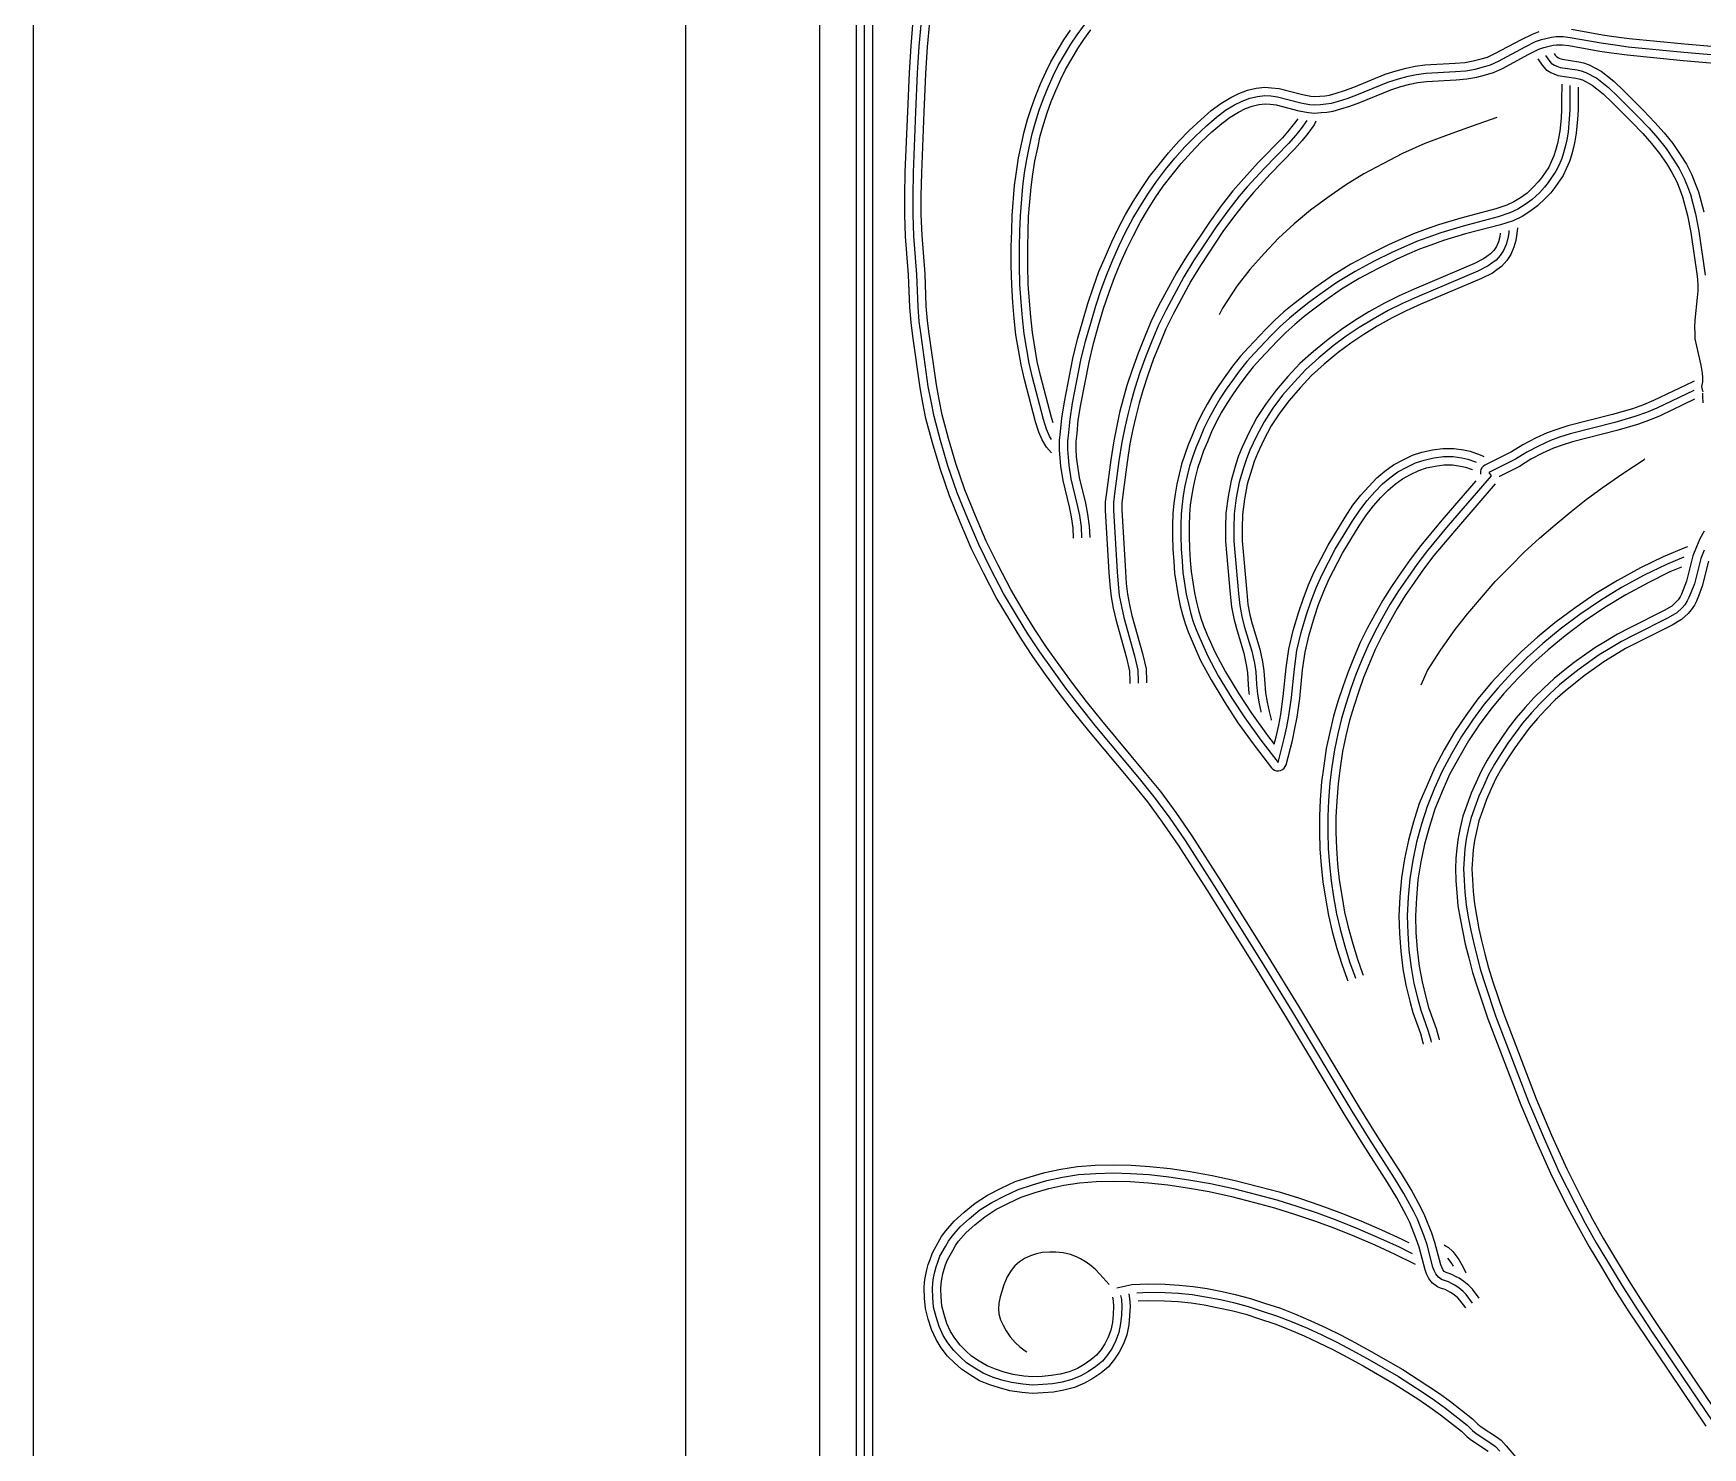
# Model space of a CAD drawing. Header units: millimetres. Extents: x 0 to 915, y 0 to 2130.
# Drawn here: x 0 to 403.2, y 1026.4 to 1368.1 of the extents above; entities that cross this region are included whole.
import ezdxf

# ---------------------------------------------------------------- set-up
doc = ezdxf.new("R2010")
doc.units = ezdxf.units.MM
doc.layers.add('CUT', color=1, linetype='CONTINUOUS')
doc.layers.add('ENGRAVE', color=5, linetype='CONTINUOUS')

msp = doc.modelspace()

# ---------------------------------------------------------------- linework, layer by layer
at = {"layer": 'CUT'}
msp.add_lwpolyline([(0, 2130.15), (915.15, 2130.15), (915.15, 0), (0, 0)], close=True, dxfattribs=at)
at = {"layer": 'ENGRAVE'}
msp.add_lwpolyline([(157.575, 1895.075), (757.575, 1895.075), (757.575, 235.075), (157.575, 235.075)], close=True, dxfattribs=at)
for points in [[(190.006, 1859.98), (725.144, 1859.98), (725.144, 754.361, -0.2196524), (190.006, 754.361)], [(198.806, 1850.55), (716.344, 1850.55), (716.344, 759.828, -0.2149113), (198.806, 759.828)], [(200.806, 1848.55), (714.344, 1848.55), (714.344, 761.122, -0.2138353), (200.806, 761.122)], [(202.806, 1846.55), (712.344, 1846.55), (712.344, 762.419, -0.2127538), (202.806, 762.419)]]:
    msp.add_lwpolyline(points, format="xyb", close=True, dxfattribs=at)
for points in [[(346.043, 1060.157), (344.603, 1062.077), (344.07, 1062.61), (343.189, 1063.315), (342.345, 1063.905), (341.614, 1064.271), (341.026, 1064.607), (339.938, 1064.97), (339.151, 1065.285), (337.991, 1066.113), (337.087, 1067.318), (336.553, 1068.387), (336.175, 1069.393), (334.742, 1074.819), (334.069, 1076.838), (332.487, 1080.794), (331.623, 1082.618), (329.329, 1086.806), (327.129, 1090.507), (321.242, 1099.642), (316.851, 1106.688), (302.306, 1130.998), (294.995, 1142.878), (283.511, 1161.171), (276.62, 1172.015), (272.794, 1177.552), (269.179, 1182.472), (265.658, 1186.798), (254.975, 1199.618), (251.291, 1204.223), (247.805, 1208.734), (244.529, 1213.239), (241.448, 1217.552), (238.567, 1221.976), (236.001, 1226.082), (232.604, 1231.847), (229.521, 1237.806), (226.539, 1243.771), (223.863, 1250.049), (221.294, 1256.42), (219.027, 1263.016), (217.175, 1269.188), (215.623, 1275.086), (214.9, 1278.907), (214.179, 1282.514), (212.44, 1294.993), (212.026, 1298.3), (211.714, 1301.945), (211.408, 1309.784), (210.697, 1319.038), (210.49, 1324.301), (210.49, 1328.935), (210.593, 1334.57), (211.204, 1349.239), (211.612, 1358.616), (212.021, 1365.165), (212.532, 1371.193)], [(347.643, 1061.357), (346.117, 1063.391), (345.406, 1064.103), (344.389, 1064.917), (343.372, 1065.628), (342.558, 1066.035), (341.846, 1066.442), (340.626, 1066.849), (340.117, 1067.052), (339.406, 1067.561), (338.795, 1068.374), (338.389, 1069.188), (338.083, 1070.001), (336.66, 1075.391), (335.948, 1077.527), (334.321, 1081.595), (333.406, 1083.527), (331.067, 1087.798), (328.829, 1091.561), (322.931, 1100.713), (318.558, 1107.73), (304.016, 1132.035), (296.694, 1143.933), (285.202, 1162.239), (278.287, 1173.12), (274.422, 1178.713), (270.761, 1183.696), (267.202, 1188.069), (256.524, 1200.883), (252.863, 1205.459), (249.406, 1209.933), (246.151, 1214.408), (243.1, 1218.679), (240.253, 1223.052), (237.711, 1227.12), (234.355, 1232.815), (231.304, 1238.713), (228.355, 1244.611), (225.711, 1250.815), (223.168, 1257.12), (220.931, 1263.628), (219.1, 1269.73), (217.575, 1275.527), (216.863, 1279.289), (216.151, 1282.849), (214.422, 1295.256), (214.016, 1298.51), (213.711, 1302.069), (213.406, 1309.9), (212.694, 1319.154), (212.49, 1324.34), (212.49, 1328.917), (212.592, 1334.51), (213.202, 1349.154), (213.609, 1358.51), (214.016, 1365.018), (214.524, 1371.018)], [(349.243, 1062.557), (347.632, 1064.705), (346.741, 1065.596), (345.588, 1066.518), (344.398, 1067.351), (343.502, 1067.799), (342.667, 1068.277), (341.314, 1068.728), (341.084, 1068.82), (340.82, 1069.008), (340.504, 1069.43), (340.224, 1069.988), (339.991, 1070.609), (338.577, 1075.963), (337.827, 1078.215), (336.155, 1082.395), (335.188, 1084.436), (332.804, 1088.79), (330.53, 1092.614), (324.62, 1101.784), (320.265, 1108.773), (305.726, 1133.073), (298.392, 1144.989), (286.893, 1163.307), (279.954, 1174.225), (276.051, 1179.874), (272.344, 1184.92), (268.746, 1189.341), (258.073, 1202.148), (254.435, 1206.695), (251.006, 1211.133), (247.774, 1215.577), (244.753, 1219.807), (241.939, 1224.128), (239.42, 1228.158), (236.106, 1233.783), (233.087, 1239.62), (230.171, 1245.452), (227.558, 1251.581), (225.043, 1257.819), (222.835, 1264.241), (221.026, 1270.272), (219.527, 1275.968), (218.826, 1279.671), (218.124, 1283.183), (216.405, 1295.518), (216.005, 1298.719), (215.707, 1302.193), (215.403, 1310.015), (214.691, 1319.27), (214.49, 1324.379), (214.49, 1328.898), (214.591, 1334.45), (215.2, 1349.069), (215.606, 1358.404), (216.01, 1364.871), (216.516, 1370.843)], [(245.961, 1266.783), (244.742, 1268.125), (243.658, 1269.93), (242.848, 1271.782), (242.09, 1274.272), (239.43, 1284.504), (238.597, 1288.044), (237.355, 1295.287), (236.939, 1299.242), (236.632, 1303.138), (236.322, 1307.364), (236.219, 1312.013), (236.219, 1316.536), (236.321, 1320.428), (236.425, 1324.148), (237.043, 1331.363), (237.459, 1334.687), (237.981, 1338.031), (238.704, 1341.333), (239.326, 1344.344), (240.169, 1347.294), (241.104, 1350.203), (242.147, 1353.122), (243.294, 1355.937), (244.545, 1358.753), (245.813, 1361.288), (247.377, 1363.999), (248.941, 1366.605), (250.509, 1368.905)], [(245.942, 1270.011), (245.439, 1270.849), (244.728, 1272.476), (244.016, 1274.815), (241.372, 1284.984), (240.558, 1288.442), (239.338, 1295.561), (238.931, 1299.425), (238.626, 1303.289), (238.321, 1307.459), (238.219, 1312.035), (238.219, 1316.51), (238.321, 1320.374), (238.422, 1324.035), (239.033, 1331.154), (239.439, 1334.408), (239.948, 1337.662), (240.66, 1340.917), (241.27, 1343.866), (242.083, 1346.713), (242.999, 1349.561), (244.016, 1352.408), (245.134, 1355.154), (246.355, 1357.9), (247.575, 1360.34), (249.1, 1362.984), (250.626, 1365.527), (252.151, 1367.764), (253.88, 1370.205)], [(246.335, 1274.063), (245.941, 1275.358), (243.313, 1285.465), (242.519, 1288.84), (241.32, 1295.835), (240.923, 1299.608), (240.62, 1303.441), (240.319, 1307.554), (240.219, 1312.057), (240.219, 1316.483), (240.32, 1320.32), (240.42, 1323.922), (241.022, 1330.944), (241.42, 1334.13), (241.915, 1337.294), (242.616, 1340.5), (243.213, 1343.388), (243.998, 1346.132), (244.893, 1348.918), (245.884, 1351.694), (246.975, 1354.37), (248.164, 1357.046), (249.337, 1359.392), (250.824, 1361.97), (252.311, 1364.448), (253.794, 1366.623), (255.485, 1369.01)], [(251.271, 1246.162), (251.174, 1248.697), (250.79, 1251.286), (250.3, 1253.739), (248.763, 1260.09), (248.236, 1263.571), (248.021, 1265.499), (247.914, 1267.542), (247.914, 1269.728), (248.127, 1271.855), (248.437, 1275.166), (249.063, 1279.129), (251.113, 1289.584), (252.25, 1294.236), (253.482, 1298.653), (254.717, 1302.87), (256.058, 1306.895), (257.409, 1310.634), (258.961, 1314.256), (260.505, 1317.756), (262.057, 1320.963), (263.827, 1324.398), (265.703, 1327.526), (267.665, 1330.624), (269.654, 1333.555), (271.946, 1336.471), (274.221, 1339.264), (276.716, 1342.071), (279.224, 1344.683), (282.033, 1347.285), (284.546, 1349.483), (286.829, 1351.223), (289.228, 1352.64), (291.204, 1353.628), (293.263, 1354.429), (295.348, 1354.892), (297.468, 1355.128), (299.126, 1355.009), (300.93, 1354.784), (306.585, 1353.344), (308.558, 1352.969), (309.519, 1352.889), (310.783, 1352.979), (312.024, 1353.074), (313.139, 1353.246), (314.734, 1353.715), (316.685, 1354.3), (318.937, 1355.181), (326.521, 1358.256), (329.187, 1359.109), (331.635, 1359.748), (333.786, 1360.178), (336.163, 1360.502), (343.436, 1360.912), (345.753, 1361.105), (347.831, 1361.483), (349.762, 1361.966), (351.301, 1362.418), (353.044, 1363.244), (359.446, 1366.699), (362.126, 1367.985), (363.74, 1368.562)], [(253.27, 1246.239), (253.168, 1248.883), (252.761, 1251.628), (252.253, 1254.171), (250.728, 1260.476), (250.219, 1263.832), (250.016, 1265.662), (249.914, 1267.595), (249.914, 1269.628), (250.117, 1271.662), (250.422, 1274.917), (251.033, 1278.781), (253.067, 1289.154), (254.185, 1293.73), (255.406, 1298.103), (256.626, 1302.272), (257.948, 1306.239), (259.27, 1309.9), (260.795, 1313.459), (262.321, 1316.917), (263.846, 1320.069), (265.575, 1323.425), (267.406, 1326.476), (269.338, 1329.527), (271.27, 1332.374), (273.507, 1335.222), (275.744, 1337.967), (278.185, 1340.713), (280.626, 1343.256), (283.372, 1345.798), (285.812, 1347.933), (287.948, 1349.561), (290.185, 1350.883), (292.016, 1351.798), (293.846, 1352.51), (295.677, 1352.917), (297.507, 1353.12), (298.931, 1353.018), (300.558, 1352.815), (306.151, 1351.391), (308.287, 1350.984), (309.507, 1350.883), (310.931, 1350.984), (312.253, 1351.086), (313.575, 1351.289), (315.304, 1351.798), (317.338, 1352.408), (319.677, 1353.323), (327.202, 1356.374), (329.744, 1357.188), (332.083, 1357.798), (334.117, 1358.205), (336.355, 1358.51), (343.575, 1358.917), (346.016, 1359.12), (348.253, 1359.527), (350.287, 1360.035), (352.016, 1360.544), (353.948, 1361.459), (360.355, 1364.917), (362.897, 1366.137), (364.321, 1366.645), (366.761, 1367.256), (367.88, 1367.357), (369.507, 1367.357), (371.236, 1367.154), (378.761, 1365.832), (381.507, 1365.425), (385.27, 1364.917), (398.694, 1363.595), (411.812, 1362.476)], [(371.526, 1369.133), (379.081, 1367.806), (381.788, 1367.405), (385.502, 1366.903), (398.877, 1365.586), (411.958, 1364.471), (423.621, 1363.761), (435.18, 1363.152), (446.526, 1362.848), (457.575, 1362.747), (468.624, 1362.848), (479.97, 1363.152), (491.529, 1363.761), (503.192, 1364.471), (516.273, 1365.586), (529.648, 1366.903), (533.362, 1367.405), (536.069, 1367.806), (543.624, 1369.133)], [(255.268, 1246.315), (255.163, 1249.068), (254.732, 1251.971), (254.206, 1254.602), (252.692, 1260.862), (252.202, 1264.092), (252.01, 1265.825), (251.914, 1267.647), (251.914, 1269.529), (252.108, 1271.469), (252.408, 1274.667), (253.002, 1278.432), (255.02, 1288.724), (256.12, 1293.224), (257.329, 1297.553), (258.535, 1301.675), (259.837, 1305.583), (261.131, 1309.165), (262.629, 1312.661), (264.136, 1316.077), (265.636, 1319.175), (267.323, 1322.452), (269.108, 1325.426), (271.01, 1328.43), (272.886, 1331.193), (275.069, 1333.972), (277.268, 1336.671), (279.655, 1339.356), (282.028, 1341.828), (284.71, 1344.311), (287.078, 1346.384), (289.067, 1347.899), (291.142, 1349.125), (292.827, 1349.968), (294.429, 1350.59), (296.005, 1350.941), (297.547, 1351.112), (298.736, 1351.027), (300.186, 1350.846), (305.717, 1349.438), (308.016, 1349), (309.495, 1348.877), (311.079, 1348.99), (312.482, 1349.098), (314.011, 1349.333), (315.873, 1349.881), (317.991, 1350.516), (320.417, 1351.465), (327.884, 1354.492), (330.302, 1355.266), (332.532, 1355.848), (334.449, 1356.231), (336.546, 1356.517), (343.714, 1356.921), (346.278, 1357.135), (348.675, 1357.571), (350.812, 1358.105), (352.73, 1358.669), (354.852, 1359.674), (361.263, 1363.134), (363.668, 1364.289), (364.901, 1364.729), (367.097, 1365.278), (367.971, 1365.357), (369.39, 1365.357), (370.946, 1365.174), (378.442, 1363.857), (381.227, 1363.445), (385.038, 1362.93), (398.511, 1361.603), (411.667, 1360.481)], [(367.366, 1363.294), (367.647, 1362.872), (367.979, 1362.484), (368.382, 1362.233), (368.704, 1362.104), (369.297, 1361.881), (373.327, 1361.292), (374.441, 1361.044), (375.819, 1360.543), (378.743, 1358.969), (381.802, 1356.565), (384.228, 1354.245), (388.934, 1349.538), (391.726, 1346.643), (393.923, 1344.133), (396.033, 1341.495), (397.822, 1338.863), (399.318, 1336.513), (400.613, 1333.922), (401.47, 1331.888), (402.231, 1329.821), (403.492, 1324.988)], [(363.44, 1361.971), (364.452, 1360.452), (365.34, 1359.417), (366.565, 1358.651), (367.259, 1358.374), (368.294, 1357.986), (372.603, 1357.355), (373.319, 1357.196), (374.179, 1356.883), (376.543, 1355.61), (379.178, 1353.54), (381.431, 1351.385), (386.08, 1346.736), (388.78, 1343.936), (390.854, 1341.565), (392.812, 1339.118), (394.48, 1336.665), (395.832, 1334.54), (396.977, 1332.25), (397.748, 1330.42), (398.41, 1328.622), (399.59, 1324.099), (400.382, 1320.041), (401.894, 1309.455), (402.083, 1307.563), (402.083, 1305.949), (401.891, 1304.314), (401.378, 1298.874), (401.265, 1297.188), (401.372, 1295.596), (401.372, 1294.346), (401.723, 1292.589), (402.83, 1287.959), (403.113, 1286.075), (403.202, 1285.003), (403.202, 1283.976), (403.152, 1283.526), (403.114, 1283.384), (403.063, 1283.248), (403.001, 1282.833), (403.027, 1282.414), (403.14, 1282.01), (403.207, 1281.881), (403.267, 1281.549)], [(365.315, 1362.764), (366.05, 1361.662), (366.66, 1360.95), (367.473, 1360.442), (367.982, 1360.239), (368.795, 1359.933), (372.965, 1359.323), (373.88, 1359.12), (374.999, 1358.713), (377.643, 1357.289), (380.49, 1355.052), (382.829, 1352.815), (387.507, 1348.137), (390.253, 1345.289), (392.389, 1342.849), (394.422, 1340.306), (396.151, 1337.764), (397.575, 1335.527), (398.795, 1333.086), (399.609, 1331.154), (400.321, 1329.222), (401.541, 1324.544), (402.355, 1320.374), (403.88, 1309.696)], [(369.186, 1355.844), (369.134, 1352.015), (369.134, 1349.71), (369.037, 1347.668), (368.743, 1344.531), (368.457, 1342.816), (368.177, 1341.511), (367.688, 1339.846), (367.316, 1338.544), (366.678, 1337.087), (366.045, 1335.821), (364.338, 1333.26), (363.523, 1332.263), (362.39, 1331.037), (360.815, 1329.554), (359.234, 1328.438), (357.65, 1327.413), (355.956, 1326.611), (353.284, 1325.752), (344.86, 1323.519), (339.392, 1321.868), (336.181, 1320.729), (333.372, 1319.688), (330.263, 1318.341), (327.475, 1317.102), (322.826, 1314.829), (318.273, 1312.346), (313.801, 1309.642), (309.56, 1306.642), (306.877, 1304.681), (304.491, 1302.814), (302.095, 1300.835), (299.788, 1298.737), (297.601, 1296.551), (293.497, 1292.242), (291.602, 1290.136), (289.707, 1287.715), (288.054, 1285.442), (286.499, 1283.265), (284.926, 1280.853), (283.563, 1278.546), (282.208, 1276.044), (280.942, 1273.512), (279.896, 1271.002), (278.963, 1268.722), (278.122, 1266.409), (277.382, 1264.083), (276.748, 1261.653), (276.222, 1259.233), (275.803, 1256.823), (275.486, 1254.602), (275.273, 1252.159), (275.168, 1249.326), (275.168, 1246.612), (275.272, 1243.492), (275.478, 1240.503), (275.688, 1237.673), (276.523, 1232.247), (277.051, 1229.817), (277.578, 1227.708), (278.219, 1225.571), (278.965, 1223.548), (279.904, 1221.252), (281.877, 1216.787), (284.479, 1211.895), (287.782, 1206.425), (290.978, 1201.579), (294.886, 1196.128), (299.078, 1190.71), (299.426, 1190.36), (299.848, 1190.105), (300.321, 1189.962), (300.813, 1189.939), (301.297, 1190.038), (301.742, 1190.251), (302.12, 1190.567), (302.41, 1190.967), (302.594, 1191.425), (304.131, 1197.266), (304.755, 1200.179), (305.278, 1202.897), (305.9, 1207.459), (306.612, 1214.371), (307.204, 1218.619), (308.186, 1222.841), (309.481, 1227.124), (310.472, 1230.098), (311.762, 1233.373), (313.044, 1236.33), (316.236, 1242.515), (320.246, 1249.131), (322.01, 1251.778), (323.752, 1254.003), (325.519, 1255.966), (327.251, 1257.795), (328.945, 1259.206), (330.706, 1260.504), (332.673, 1261.534), (334.676, 1262.488), (336.493, 1263.124), (338.629, 1263.588), (340.756, 1263.866), (342.823, 1263.866), (344.749, 1263.59), (345.97, 1263.329), (347.308, 1262.842), (347.639, 1262.722)], [(371.182, 1355.552), (371.134, 1352.001), (371.134, 1349.662), (371.033, 1347.527), (370.728, 1344.272), (370.422, 1342.442), (370.117, 1341.018), (369.609, 1339.289), (369.202, 1337.866), (368.49, 1336.239), (367.778, 1334.815), (365.948, 1332.069), (365.033, 1330.95), (363.812, 1329.628), (362.083, 1328.001), (360.355, 1326.781), (358.626, 1325.662), (356.694, 1324.747), (353.846, 1323.832), (345.406, 1321.595), (340.016, 1319.967), (336.863, 1318.849), (334.117, 1317.832), (331.067, 1316.51), (328.321, 1315.289), (323.744, 1313.052), (319.27, 1310.611), (314.897, 1307.967), (310.728, 1305.018), (308.083, 1303.086), (305.744, 1301.256), (303.406, 1299.323), (301.168, 1297.289), (299.033, 1295.154), (294.965, 1290.883), (293.134, 1288.849), (291.304, 1286.51), (289.677, 1284.272), (288.151, 1282.137), (286.626, 1279.798), (285.304, 1277.561), (283.982, 1275.12), (282.761, 1272.679), (281.744, 1270.239), (280.829, 1268.001), (280.016, 1265.764), (279.304, 1263.527), (278.694, 1261.188), (278.185, 1258.849), (277.778, 1256.51), (277.473, 1254.374), (277.27, 1252.035), (277.168, 1249.289), (277.168, 1246.645), (277.27, 1243.595), (277.473, 1240.645), (277.677, 1237.9), (278.49, 1232.611), (278.999, 1230.272), (279.507, 1228.239), (280.117, 1226.205), (280.829, 1224.272), (281.744, 1222.035), (283.677, 1217.662), (286.219, 1212.883), (289.473, 1207.493), (292.626, 1202.713), (296.49, 1197.323), (300.66, 1191.933), (302.185, 1197.73), (302.795, 1200.578), (303.304, 1203.222), (303.914, 1207.696), (304.626, 1214.611), (305.236, 1218.984), (306.253, 1223.357), (307.575, 1227.73), (308.592, 1230.781), (309.914, 1234.137), (311.236, 1237.188), (314.49, 1243.493), (318.558, 1250.205), (320.389, 1252.95), (322.219, 1255.289), (324.05, 1257.323), (325.88, 1259.256), (327.711, 1260.781), (329.643, 1262.205), (331.778, 1263.323), (333.914, 1264.34), (335.948, 1265.052), (338.287, 1265.561), (340.626, 1265.866), (342.965, 1265.866), (345.1, 1265.561), (346.524, 1265.256), (348.389, 1264.578), (348.493, 1264.54)], [(373.177, 1355.13), (373.134, 1351.988), (373.134, 1349.615), (373.028, 1347.386), (372.712, 1344.014), (372.388, 1342.068), (372.057, 1340.526), (371.53, 1338.733), (371.088, 1337.187), (370.302, 1335.39), (369.512, 1333.809), (367.558, 1330.878), (366.543, 1329.638), (365.234, 1328.22), (363.352, 1326.448), (361.475, 1325.124), (359.601, 1323.911), (357.431, 1322.883), (354.409, 1321.912), (345.951, 1319.67), (340.639, 1318.067), (337.545, 1316.968), (334.863, 1315.975), (331.87, 1314.678), (329.166, 1313.477), (324.663, 1311.275), (320.267, 1308.877), (315.993, 1306.293), (311.895, 1303.394), (309.29, 1301.491), (306.998, 1299.697), (304.716, 1297.812), (302.549, 1295.842), (300.464, 1293.757), (296.433, 1289.524), (294.667, 1287.562), (292.901, 1285.305), (291.299, 1283.103), (289.803, 1281.009), (288.325, 1278.742), (287.045, 1276.575), (285.756, 1274.196), (284.581, 1271.846), (283.593, 1269.475), (282.695, 1267.281), (281.909, 1265.119), (281.226, 1262.971), (280.639, 1260.723), (280.148, 1258.465), (279.754, 1256.197), (279.461, 1254.146), (279.267, 1251.911), (279.168, 1249.252), (279.168, 1246.679), (279.268, 1243.697), (279.468, 1240.788), (279.665, 1238.126), (280.458, 1232.976), (280.947, 1230.728), (281.436, 1228.769), (282.015, 1226.838), (282.694, 1224.997), (283.585, 1222.818), (285.477, 1218.537), (287.959, 1213.87), (291.165, 1208.561), (294.274, 1203.847), (298.094, 1198.518), (299.758, 1196.367), (300.239, 1198.194), (300.835, 1200.976), (301.33, 1203.546), (301.928, 1207.934), (302.64, 1214.852), (303.268, 1219.35), (304.32, 1223.874), (305.669, 1228.336), (306.712, 1231.464), (308.065, 1234.901), (309.428, 1238.045), (312.744, 1244.471), (316.87, 1251.278), (318.767, 1254.123), (320.686, 1256.576), (322.58, 1258.68), (324.509, 1260.717), (326.476, 1262.356), (328.579, 1263.905), (330.884, 1265.113), (333.151, 1266.192), (335.403, 1266.98), (337.944, 1267.533), (340.496, 1267.866), (343.107, 1267.866), (345.452, 1267.531), (347.078, 1267.182), (349.518, 1266.295), (350.201, 1265.984), (350.409, 1265.89)], [(305.446, 1347.464), (304.671, 1346.412), (303.393, 1344.839), (301.725, 1342.877), (295.85, 1336.901), (291.739, 1332.379), (289.754, 1330.08), (286.961, 1326.46), (284.073, 1322.54), (278.531, 1314.227), (276.143, 1310.282), (271.828, 1302.269), (269.956, 1298.421), (268.301, 1294.49), (266.857, 1290.88), (265.411, 1286.851), (264.171, 1283.029), (263.237, 1279.811), (262.409, 1276.498), (261.686, 1273.299), (260.962, 1269.677), (260.239, 1265.133), (259.22, 1257.185), (258.897, 1254.923), (258.897, 1252.889), (259.816, 1237.871), (260.023, 1234.873), (260.342, 1232.007), (260.872, 1229.248), (261.5, 1226.528), (264.043, 1217.27), (264.803, 1214.042), (264.882, 1211.582), (264.898, 1211.089)], [(307.624, 1347.049), (306.253, 1345.188), (304.931, 1343.561), (303.202, 1341.527), (297.304, 1335.527), (293.236, 1331.052), (291.304, 1328.815), (288.558, 1325.256), (285.711, 1321.391), (280.219, 1313.154), (277.88, 1309.289), (273.609, 1301.357), (271.778, 1297.595), (270.151, 1293.73), (268.728, 1290.171), (267.304, 1286.205), (266.083, 1282.442), (265.168, 1279.289), (264.355, 1276.035), (263.643, 1272.883), (262.931, 1269.323), (262.219, 1264.849), (261.202, 1256.917), (260.897, 1254.781), (260.897, 1252.95), (261.812, 1238.001), (262.016, 1235.052), (262.321, 1232.306), (262.829, 1229.662), (263.439, 1227.018), (265.982, 1217.764), (266.795, 1214.306), (266.883, 1211.604), (266.897, 1211.154)], [(309.805, 1346.904), (309.389, 1346.072), (307.835, 1343.963), (306.469, 1342.282), (304.679, 1340.176), (298.757, 1334.152), (294.733, 1329.726), (292.854, 1327.549), (290.155, 1324.051), (287.349, 1320.243), (281.907, 1312.081), (279.617, 1308.297), (275.389, 1300.445), (273.601, 1296.768), (272.002, 1292.971), (270.598, 1289.461), (269.197, 1285.558), (267.996, 1281.855), (267.099, 1278.768), (266.3, 1275.572), (265.599, 1272.466), (264.9, 1268.97), (264.199, 1264.564), (263.184, 1256.648), (262.897, 1254.639), (262.897, 1253.012), (263.808, 1238.131), (264.008, 1235.231), (264.3, 1232.606), (264.786, 1230.076), (265.379, 1227.508), (267.92, 1218.258), (268.788, 1214.57), (268.881, 1211.697), (268.896, 1211.218)], [(353.541, 1347.832), (347.541, 1345.696), (341.744, 1343.662), (336.151, 1341.527), (330.761, 1339.086), (325.982, 1336.645), (321.406, 1334.205), (316.931, 1331.459), (312.66, 1328.51), (308.49, 1325.459), (304.524, 1322.103), (300.761, 1318.645), (297.304, 1314.984), (293.846, 1311.12), (290.694, 1307.052), (287.236, 1301.764), (286.422, 1300.137)], [(354.35, 1319.837), (354.225, 1318.962), (353.89, 1317.791), (353.402, 1316.653), (352.774, 1315.71), (352.008, 1314.868), (351.133, 1314.255), (350.334, 1313.634), (348.127, 1312.53), (333.515, 1306.34), (329.898, 1304.687), (326.371, 1302.923), (322.638, 1300.85), (319.207, 1298.77), (315.977, 1296.582), (312.749, 1294.187), (309.217, 1291.279), (305.968, 1288.344), (303.039, 1285.205), (300.219, 1281.968), (297.799, 1278.706), (295.58, 1275.325), (293.684, 1271.743), (292.011, 1268.189), (291.148, 1266.031), (290.51, 1264.011), (289.358, 1260.134), (288.616, 1256.216), (288.087, 1252.196), (287.982, 1248.71), (287.982, 1245.336), (289.11, 1232.624), (289.425, 1229.573), (289.962, 1226.78), (290.599, 1224.338), (292.415, 1218.387), (292.995, 1215.582), (293.28, 1213.684), (293.479, 1210.696), (293.649, 1208.74), (293.682, 1208.358)], [(356.422, 1320.469), (356.389, 1319.967), (356.185, 1318.544), (355.778, 1317.12), (355.168, 1315.696), (354.355, 1314.476), (353.338, 1313.357), (352.321, 1312.645), (351.406, 1311.933), (348.965, 1310.713), (334.321, 1304.51), (330.761, 1302.883), (327.304, 1301.154), (323.643, 1299.12), (320.287, 1297.086), (317.134, 1294.95), (313.982, 1292.611), (310.524, 1289.764), (307.372, 1286.917), (304.524, 1283.866), (301.778, 1280.713), (299.439, 1277.561), (297.304, 1274.306), (295.473, 1270.849), (293.846, 1267.391), (293.033, 1265.357), (292.422, 1263.425), (291.304, 1259.662), (290.592, 1255.9), (290.083, 1252.035), (289.982, 1248.679), (289.982, 1245.425), (291.1, 1232.815), (291.406, 1229.866), (291.914, 1227.222), (292.524, 1224.883), (294.355, 1218.883), (294.965, 1215.933), (295.27, 1213.9), (295.473, 1210.849), (295.677, 1208.51), (296.083, 1206.171), (296.49, 1204.3), (296.53, 1204.115)], [(358.474, 1321.175), (358.379, 1319.759), (358.146, 1318.126), (357.667, 1316.449), (356.934, 1314.74), (355.936, 1313.242), (354.667, 1311.847), (353.509, 1311.036), (352.477, 1310.233), (349.803, 1308.896), (335.127, 1302.679), (331.625, 1301.078), (328.237, 1299.384), (324.647, 1297.39), (321.367, 1295.402), (318.292, 1293.319), (315.214, 1291.035), (311.831, 1288.249), (308.776, 1285.49), (306.01, 1282.526), (303.338, 1279.459), (301.08, 1276.415), (299.027, 1273.288), (297.263, 1269.955), (295.681, 1266.593), (294.917, 1264.684), (294.335, 1262.839), (293.25, 1259.19), (292.568, 1255.583), (292.08, 1251.874), (291.982, 1248.649), (291.982, 1245.514), (293.091, 1233.006), (293.386, 1230.158), (293.866, 1227.663), (294.449, 1225.427), (296.295, 1219.378), (296.935, 1216.285), (297.26, 1214.115), (297.468, 1211.002), (297.662, 1208.768), (298.047, 1206.555), (298.541, 1204.279), (299.001, 1202.376), (299.044, 1202.198)], [(401.212, 1284.119), (400.835, 1283.968), (391.377, 1279.391), (388.924, 1278.41), (386.269, 1277.427), (381.489, 1276.033), (370.684, 1273.28), (368.047, 1272.437), (365.708, 1271.586), (362.844, 1270.313), (359.767, 1268.722), (357.031, 1266.999), (350.658, 1263.787), (350.254, 1263.517), (349.926, 1263.158), (349.695, 1262.73), (349.575, 1262.259), (349.571, 1261.772), (349.596, 1261.671)], [(401.11, 1281.879), (392.185, 1277.561), (389.643, 1276.544), (386.897, 1275.527), (382.016, 1274.103), (371.236, 1271.357), (368.694, 1270.544), (366.456, 1269.73), (363.711, 1268.51), (360.761, 1266.984), (358.016, 1265.256), (351.558, 1262.001), (352.117, 1261.188), (341.744, 1249.188), (336.761, 1243.188), (334.219, 1239.832), (331.982, 1236.679), (329.744, 1233.425), (327.711, 1230.171), (325.778, 1226.713), (324.05, 1223.561), (322.321, 1220.103), (320.897, 1216.747), (319.473, 1213.188), (318.253, 1209.832), (317.033, 1206.069), (316.016, 1202.611), (315.1, 1198.849), (314.287, 1194.984), (313.677, 1190.917), (313.168, 1187.052), (312.863, 1182.781), (312.66, 1178.917), (312.66, 1175.052), (312.761, 1171.188), (313.067, 1167.222), (313.473, 1163.357), (314.083, 1159.493), (314.795, 1155.425), (315.711, 1151.662), (316.829, 1147.595), (317.948, 1143.832), (319.213, 1140.306), (319.372, 1139.866)], [(401.255, 1279.728), (392.993, 1275.73), (390.362, 1274.677), (387.525, 1273.627), (382.543, 1272.173), (371.788, 1269.434), (369.34, 1268.651), (367.205, 1267.874), (364.577, 1266.706), (361.755, 1265.247), (359.001, 1263.512), (354.203, 1261.094), (354.102, 1261.044)], [(403.238, 1281.205), (403.198, 1280.499), (403.309, 1278.847)], [(335.236, 1210.747), (336.761, 1214.205), (340.016, 1219.188), (343.473, 1224.069), (346.524, 1227.933), (349.778, 1231.798), (353.134, 1235.662), (356.795, 1239.425), (360.151, 1242.781), (363.812, 1246.137), (367.575, 1249.391), (371.439, 1252.645), (375.1, 1255.493), (378.965, 1258.34), (383.948, 1261.798), (389.134, 1265.154), (389.236, 1265.357)], [(348.472, 1260.028), (340.219, 1250.481), (335.194, 1244.431), (332.606, 1241.015), (330.342, 1237.825), (328.072, 1234.522), (325.989, 1231.189), (324.029, 1227.682), (322.278, 1224.489), (320.504, 1220.942), (319.048, 1217.509), (317.605, 1213.901), (316.361, 1210.482), (315.122, 1206.66), (314.084, 1203.13), (313.15, 1199.291), (312.318, 1195.339), (311.696, 1191.195), (311.178, 1187.254), (310.867, 1182.905), (310.66, 1178.969), (310.66, 1175.026), (310.763, 1171.085), (311.075, 1167.04), (311.49, 1163.096), (312.111, 1159.164), (312.837, 1155.016), (313.774, 1151.161), (314.906, 1147.044), (316.047, 1143.208), (317.329, 1139.636), (317.489, 1139.19)], [(353.134, 1259.305), (343.27, 1247.895), (338.329, 1241.944), (335.832, 1238.649), (333.621, 1235.534), (331.417, 1232.328), (329.433, 1229.152), (327.528, 1225.744), (325.821, 1222.632), (324.138, 1219.264), (322.746, 1215.985), (321.342, 1212.474), (320.145, 1209.181), (318.944, 1205.478), (317.948, 1202.093), (317.051, 1198.406), (316.256, 1194.63), (315.657, 1190.638), (315.159, 1186.85), (314.859, 1182.657), (314.66, 1178.864), (314.66, 1175.078), (314.759, 1171.291), (315.058, 1167.403), (315.457, 1163.618), (316.056, 1159.821), (316.754, 1155.834), (317.647, 1152.164), (318.752, 1148.145), (319.849, 1144.455), (321.098, 1140.976), (321.254, 1140.541)], [(403.636, 1247.862), (402.599, 1246.018), (401.732, 1244.067), (400.854, 1241.872), (399.321, 1235.74), (398.569, 1233.673), (398.109, 1232.659), (397.774, 1231.99), (397.3, 1231.279), (396.844, 1230.748), (395.759, 1229.746), (393.968, 1228.671), (385.685, 1224.53), (382.663, 1222.967), (379.762, 1221.205), (377.159, 1219.643), (372.163, 1216.105), (369.982, 1214.339), (367.392, 1212.267), (364.869, 1209.955), (362.466, 1207.551), (360.387, 1205.265), (358.19, 1202.753), (356.298, 1200.23), (354.537, 1197.744), (352.874, 1195.25), (351.206, 1192.54), (349.717, 1189.881), (348.464, 1187.061), (347.314, 1184.552), (346.269, 1181.625), (345.314, 1178.974), (344.674, 1176.201), (344.145, 1173.767), (343.823, 1171.299), (343.613, 1168.772), (343.506, 1166.313), (343.611, 1163.455), (343.819, 1160.443), (344.134, 1157.291), (344.657, 1154.257), (345.275, 1150.963), (345.898, 1148.058), (346.723, 1144.757), (347.655, 1141.234), (348.793, 1137.716), (351.352, 1130.039), (359.313, 1109.219), (363.097, 1100.322), (366.785, 1092.024), (370.58, 1084.537), (373.139, 1079.726), (375.81, 1074.898), (378.778, 1069.984), (382.044, 1064.576), (385.422, 1059.253), (389.404, 1053.229), (404.047, 1031.569)], [(399.606, 1244.112), (399.101, 1243.913), (393.697, 1241.654), (388.22, 1238.967), (382.642, 1235.971), (377.472, 1232.766), (372.418, 1229.362), (367.559, 1225.744), (363.321, 1222.23), (359.489, 1218.812), (355.758, 1215.081), (352.243, 1211.255), (348.919, 1207.308), (346.005, 1203.353), (343.302, 1199.299), (340.813, 1195.047), (338.521, 1190.776), (336.652, 1186.518), (334.778, 1182.041), (333.419, 1177.651), (332.173, 1173.187), (331.235, 1168.702), (330.505, 1164.114), (330.088, 1159.527), (329.879, 1154.938), (329.984, 1150.65), (330.296, 1146.383), (330.817, 1142.106), (331.551, 1138.126), (332.485, 1134.285), (333.225, 1131.537), (335.055, 1126.452), (335.63, 1124.316), (335.745, 1123.888)], [(403.575, 1243.289), (402.761, 1241.256), (401.236, 1235.154), (400.422, 1232.917), (399.914, 1231.798), (399.507, 1230.984), (398.897, 1230.069), (398.287, 1229.357), (396.965, 1228.137), (394.931, 1226.917), (386.592, 1222.747), (383.643, 1221.222), (380.795, 1219.493), (378.253, 1217.967), (373.372, 1214.51), (371.236, 1212.781), (368.694, 1210.747), (366.253, 1208.51), (363.914, 1206.171), (361.88, 1203.933), (359.744, 1201.493), (357.914, 1199.052), (356.185, 1196.611), (354.558, 1194.171), (352.931, 1191.527), (351.507, 1188.984), (350.287, 1186.239), (349.168, 1183.798), (348.151, 1180.95), (347.236, 1178.408), (346.626, 1175.764), (346.117, 1173.425), (345.812, 1171.086), (345.609, 1168.645), (345.507, 1166.306), (345.609, 1163.561), (345.812, 1160.611), (346.117, 1157.561), (346.626, 1154.611), (347.236, 1151.357), (347.846, 1148.51), (348.66, 1145.256), (349.575, 1141.798), (350.694, 1138.34), (353.236, 1130.713), (361.168, 1109.967), (364.931, 1101.12), (368.592, 1092.883), (372.355, 1085.459), (374.897, 1080.679), (377.541, 1075.9), (380.49, 1071.018), (383.744, 1065.628), (387.1, 1060.34), (391.067, 1054.34), (405.711, 1032.679)], [(398.733, 1241.592), (394.524, 1239.832), (389.134, 1237.188), (383.643, 1234.239), (378.558, 1231.086), (373.575, 1227.73), (368.795, 1224.171), (364.626, 1220.713), (360.863, 1217.357), (357.202, 1213.696), (353.744, 1209.933), (350.49, 1206.069), (347.643, 1202.205), (344.999, 1198.239), (342.558, 1194.069), (340.321, 1189.9), (338.49, 1185.73), (336.66, 1181.357), (335.338, 1177.086), (334.117, 1172.713), (333.202, 1168.34), (332.49, 1163.866), (332.083, 1159.391), (331.88, 1154.917), (331.982, 1150.747), (332.287, 1146.578), (332.795, 1142.408), (333.507, 1138.544), (334.422, 1134.781), (335.134, 1132.137), (336.965, 1127.052), (337.558, 1124.849), (337.677, 1124.408)], [(398.127, 1239.171), (395.351, 1238.01), (390.048, 1235.408), (384.644, 1232.506), (379.644, 1229.406), (374.732, 1226.098), (370.032, 1222.598), (365.93, 1219.197), (362.237, 1215.903), (358.646, 1212.312), (355.246, 1208.612), (352.062, 1204.83), (349.281, 1201.056), (346.695, 1197.178), (344.303, 1193.091), (342.12, 1189.023), (340.328, 1184.942), (338.542, 1180.674), (337.257, 1176.521), (336.061, 1172.239), (335.17, 1167.978), (334.476, 1163.618), (334.079, 1159.255), (333.881, 1154.895), (333.98, 1150.844), (334.278, 1146.772), (334.773, 1142.711), (335.464, 1138.962), (336.36, 1135.277), (337.044, 1132.737), (338.875, 1127.652), (339.486, 1125.382), (339.608, 1124.928)], [(404.669, 1240.639), (403.151, 1234.568), (402.275, 1232.16), (401.719, 1230.937), (401.24, 1229.979), (400.494, 1228.859), (399.729, 1227.967), (398.17, 1226.528), (395.894, 1225.162), (387.499, 1220.964), (384.622, 1219.477), (381.829, 1217.781), (379.347, 1216.291), (374.58, 1212.915), (372.49, 1211.223), (369.996, 1209.227), (367.636, 1207.065), (365.362, 1204.79), (363.373, 1202.602), (361.299, 1200.233), (359.53, 1197.874), (357.834, 1195.479), (356.242, 1193.092), (354.656, 1190.514), (353.297, 1188.088), (352.11, 1185.416), (351.023, 1183.043), (350.034, 1180.275), (349.158, 1177.842), (348.577, 1175.327), (348.09, 1173.083), (347.802, 1170.874), (347.605, 1168.519), (347.509, 1166.3), (347.606, 1163.666), (347.805, 1160.78), (348.1, 1157.83), (348.594, 1154.966), (349.197, 1151.751), (349.795, 1148.962), (350.597, 1145.754), (351.495, 1142.362), (352.594, 1138.964), (355.12, 1131.387), (363.023, 1110.716), (366.765, 1101.917), (370.399, 1093.741), (374.13, 1086.381), (376.655, 1081.633), (379.273, 1076.901), (382.202, 1072.052), (385.445, 1066.681), (388.779, 1061.428), (392.729, 1055.452), (407.374, 1033.79)], [(264.587, 1063.58), (264.817, 1062.43), (264.934, 1060.559), (264.824, 1058.261), (264.607, 1056.087), (264.153, 1053.702), (263.346, 1051.511), (262.325, 1049.47), (261.187, 1047.763), (259.675, 1045.902), (257.835, 1044.406), (255.962, 1043.085), (253.934, 1041.958), (251.463, 1040.947), (248.915, 1040.282), (246.41, 1039.847), (243.941, 1039.632), (241.326, 1039.523), (238.799, 1039.743), (235.887, 1040.174), (233.392, 1040.825), (231.028, 1041.577), (228.575, 1042.581), (226.38, 1043.898), (224.169, 1045.335), (222.49, 1046.902), (220.852, 1048.54), (219.283, 1050.557), (218.051, 1052.573), (216.925, 1054.937), (216.158, 1057.457), (215.495, 1059.999), (215.274, 1062.545), (215.165, 1064.839), (215.282, 1066.475), (215.508, 1067.833), (215.83, 1069.335), (216.168, 1070.689), (216.609, 1071.9), (217.173, 1073.48), (218.57, 1075.951), (219.343, 1077.387), (220.389, 1078.782), (222.445, 1081.163), (224.819, 1083.32), (227.491, 1085.458), (230.506, 1087.396), (233.776, 1089.084), (237.179, 1090.679), (240.782, 1091.845), (244.335, 1092.89), (248.224, 1093.731), (252.227, 1094.363), (256.529, 1094.678), (260.898, 1094.782), (265.159, 1094.678), (269.715, 1094.367), (274.574, 1093.85), (279.418, 1093.129), (284.776, 1092.201), (290.344, 1090.964), (295.981, 1089.529), (300.915, 1088.193), (305.851, 1086.65), (310.774, 1085.009), (315.615, 1083.258), (320.652, 1081.202), (325.674, 1079.05), (330.609, 1076.788), (331.86, 1076.162), (332.264, 1075.961)], [(262.626, 1063.188), (262.829, 1062.171), (262.931, 1060.544), (262.829, 1058.408), (262.626, 1056.374), (262.219, 1054.239), (261.507, 1052.306), (260.592, 1050.476), (259.575, 1048.95), (258.253, 1047.323), (256.626, 1046.001), (254.897, 1044.781), (253.067, 1043.764), (250.829, 1042.849), (248.49, 1042.239), (246.151, 1041.832), (243.812, 1041.628), (241.372, 1041.527), (239.033, 1041.73), (236.287, 1042.137), (233.948, 1042.747), (231.711, 1043.459), (229.473, 1044.374), (227.439, 1045.595), (225.406, 1046.917), (223.88, 1048.34), (222.355, 1049.866), (220.931, 1051.696), (219.812, 1053.527), (218.795, 1055.662), (218.083, 1058.001), (217.473, 1060.34), (217.27, 1062.679), (217.168, 1064.815), (217.27, 1066.239), (217.473, 1067.459), (217.778, 1068.883), (218.083, 1070.103), (218.49, 1071.222), (218.999, 1072.645), (220.321, 1074.984), (221.033, 1076.306), (221.948, 1077.527), (223.88, 1079.764), (226.117, 1081.798), (228.66, 1083.832), (231.507, 1085.662), (234.66, 1087.289), (237.914, 1088.815), (241.372, 1089.933), (244.829, 1090.95), (248.592, 1091.764), (252.456, 1092.374), (256.626, 1092.679), (260.897, 1092.781), (265.067, 1092.679), (269.541, 1092.374), (274.321, 1091.866), (279.1, 1091.154), (284.389, 1090.239), (289.88, 1089.018), (295.473, 1087.595), (300.355, 1086.272), (305.236, 1084.747), (310.117, 1083.12), (314.897, 1081.391), (319.88, 1079.357), (324.863, 1077.222), (329.744, 1074.984), (332.711, 1073.501), (333.081, 1073.316)], [(260.665, 1062.795), (260.842, 1061.911), (260.928, 1060.529), (260.834, 1058.555), (260.645, 1056.661), (260.285, 1054.775), (259.669, 1053.102), (258.859, 1051.482), (257.963, 1050.138), (256.831, 1048.745), (255.417, 1047.596), (253.832, 1046.477), (252.199, 1045.57), (250.195, 1044.75), (248.066, 1044.195), (245.893, 1043.817), (243.684, 1043.625), (241.417, 1043.53), (239.266, 1043.717), (236.687, 1044.099), (234.504, 1044.669), (232.394, 1045.34), (230.372, 1046.168), (228.499, 1047.291), (226.642, 1048.498), (225.27, 1049.779), (223.857, 1051.192), (222.579, 1052.835), (221.573, 1054.481), (220.665, 1056.387), (220.009, 1058.545), (219.451, 1060.682), (219.266, 1062.813), (219.172, 1064.791), (219.258, 1066.002), (219.439, 1067.085), (219.727, 1068.43), (219.999, 1069.517), (220.372, 1070.544), (220.824, 1071.811), (222.072, 1074.018), (222.723, 1075.226), (223.507, 1076.272), (225.315, 1078.365), (227.416, 1080.276), (229.828, 1082.205), (232.509, 1083.929), (235.543, 1085.495), (238.649, 1086.951), (241.962, 1088.022), (245.323, 1089.011), (248.96, 1089.797), (252.686, 1090.386), (256.723, 1090.681), (260.896, 1090.78), (264.974, 1090.681), (269.367, 1090.381), (274.068, 1089.881), (278.783, 1089.179), (284.001, 1088.276), (289.416, 1087.072), (294.965, 1085.66), (299.795, 1084.352), (304.621, 1082.844), (309.461, 1081.231), (314.179, 1079.524), (319.108, 1077.512), (324.052, 1075.393), (328.88, 1073.18), (333.613, 1070.814), (333.761, 1070.74)], [(259.865, 1065.816), (258.456, 1067.459), (256.626, 1069.391), (255.507, 1070.306), (254.287, 1071.222), (252.965, 1072.035), (251.948, 1072.544), (250.524, 1073.052), (248.795, 1073.459), (246.965, 1073.662), (245.439, 1073.662), (243.711, 1073.561), (242.287, 1073.256), (240.863, 1072.747), (239.439, 1072.137), (238.219, 1071.323), (237.1, 1070.306), (236.185, 1069.188), (235.27, 1067.662), (234.456, 1065.73), (233.541, 1062.883), (233.236, 1061.357), (233.134, 1059.933), (233.236, 1058.713), (233.643, 1057.289), (234.253, 1055.967), (234.965, 1054.645), (235.982, 1053.222), (237.202, 1051.798), (238.321, 1050.781), (239.622, 1049.805), (239.948, 1049.561)], [(340.781, 1075.412), (341.16, 1075.179), (341.822, 1074.765), (342.914, 1073.809), (344.342, 1071.906), (345.468, 1069.878), (345.926, 1068.847), (346.002, 1068.657)], [(341.634, 1072.182), (342.66, 1070.815), (342.829, 1070.51), (342.959, 1070.277)], [(261.698, 1065.042), (264.591, 1065.661), (265.357, 1065.789), (269.413, 1066.003), (273.391, 1065.898), (276.814, 1065.691), (280.162, 1065.377), (283.519, 1064.852), (287.144, 1064.127), (290.349, 1063.403), (294.005, 1062.463), (297.42, 1061.325), (301.239, 1060.086), (304.873, 1058.633), (308.589, 1057.084), (312.099, 1055.433), (315.904, 1053.581), (319.4, 1051.731), (323.197, 1049.678), (330.789, 1045.267), (336.841, 1041.369), (339.636, 1039.506), (342.342, 1037.528), (347.65, 1033.365), (348.969, 1032.046), (349.728, 1031.455), (353.66, 1028.834), (354.572, 1028.183), (355.755, 1026.882), (358.024, 1024.217)], [(266.562, 1063.85), (269.439, 1064.001), (273.304, 1063.9), (276.66, 1063.696), (279.914, 1063.391), (283.168, 1062.883), (286.728, 1062.171), (289.88, 1061.459), (293.439, 1060.544), (296.795, 1059.425), (300.558, 1058.205), (304.117, 1056.781), (307.778, 1055.256), (311.236, 1053.628), (314.999, 1051.798), (318.456, 1049.967), (322.219, 1047.933), (329.744, 1043.561), (335.744, 1039.696), (338.49, 1037.866), (341.134, 1035.933), (346.321, 1031.866), (347.643, 1030.544), (348.558, 1029.832), (352.524, 1027.188), (353.236, 1026.679), (354.253, 1025.561)], [(266.846, 1061.862), (269.466, 1062), (273.217, 1061.901), (276.506, 1061.702), (279.666, 1061.406), (282.818, 1060.913), (286.311, 1060.214), (289.411, 1059.515), (292.873, 1058.624), (296.171, 1057.525), (299.877, 1056.323), (303.361, 1054.929), (306.968, 1053.427), (310.373, 1051.824), (314.093, 1050.014), (317.513, 1048.204), (321.241, 1046.189), (328.7, 1041.854), (334.648, 1038.023), (337.345, 1036.225), (339.927, 1034.339), (344.992, 1030.366), (346.317, 1029.041), (347.388, 1028.208), (351.388, 1025.542)]]:
    msp.add_lwpolyline(points, dxfattribs=at)

doc.saveas('drawing.dxf')
